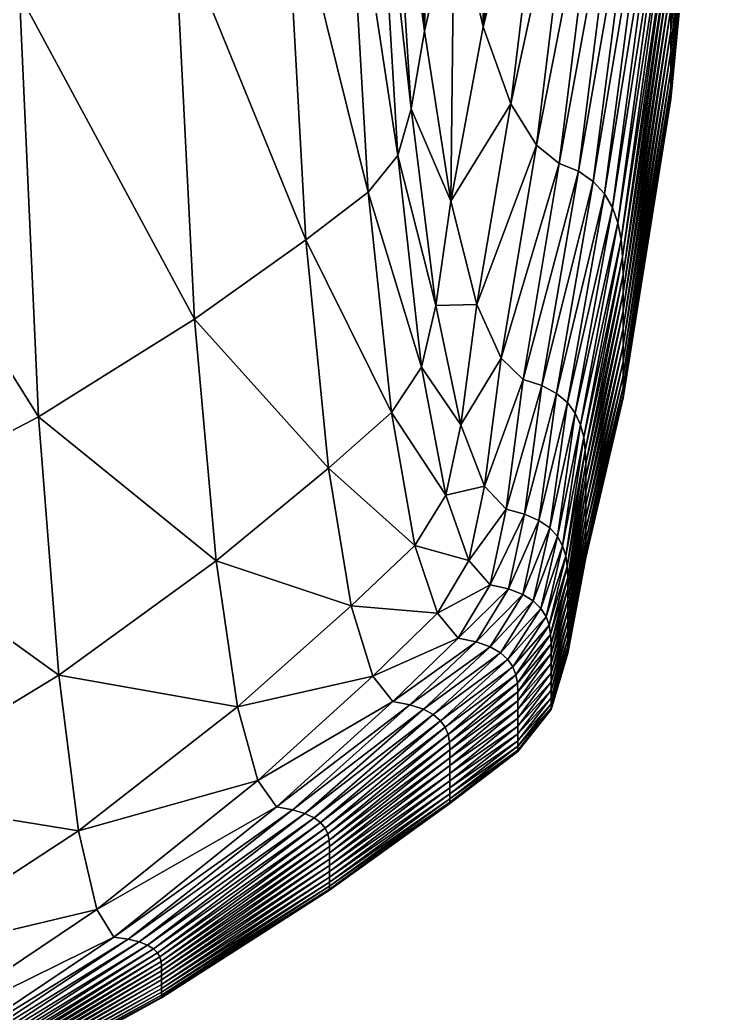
# Model space of a CAD drawing. Header units: centimetres. Extents: x -480 to 480, y -423 to 423.
# Drawn here: x 467.82 to 478.87, y -408.56 to -392.87 of the extents above; entities that cross this region are included whole.
import ezdxf

# ---------------------------------------------------------------- set-up
doc = ezdxf.new("R2010")
doc.units = ezdxf.units.CM
doc.layers.add('fabric', color=7, linetype='Continuous', true_color=0x99e499)

msp = doc.modelspace()

# ---------------------------------------------------------------- meshes
at = {"layer": 'fabric', "color": 62, "true_color": 0x99bf00}
mesh = msp.add_polyface(dxfattribs=at)
corners = [(456.813, -384.786, 178.054), (460.895, -384.074, 177.347), (460.726, -368.758, 181.536), (456.669, -369.267, 182.369), (452.232, -385.324, 178.571), (452.117, -369.661, 182.963), (447.134, -385.686, 178.958), (447.047, -369.927, 183.396), (467.34, -367.504, 179.105), (467.544, -382.242, 175.32), (469.971, -381.353, 174.295), (464.496, -383.187, 176.387), (464.306, -368.146, 180.389), (464.74, -393.755, 170.997), (467.809, -392.466, 170.197), (464.192, -347.718, 182.797), (460.624, -348.134, 184.054), (467.217, -347.29, 181.387), (469.626, -346.895, 180.024), (469.755, -366.907, 177.866), (452.048, -348.777, 185.598), (456.583, -348.493, 184.959), (452.117, -369.661, -414.174), (452.232, -385.324, -411.852), (447.134, -385.686, -412.027), (447.047, -369.927, -414.348), (456.813, -384.786, -411.63), (456.669, -369.267, -413.942), (460.726, -368.758, -413.631), (460.895, -384.074, -411.348), (464.496, -383.187, -410.99), (464.306, -368.146, -413.222), (467.544, -382.242, -410.604), (467.34, -367.504, -412.774), (464.74, -393.755, -407.659), (467.809, -392.466, -407.354), (469.971, -381.353, -410.239), (467.217, -347.289, -414.087), (469.626, -346.895, -413.625), (464.192, -347.718, -414.569), (460.624, -348.134, -415.005), (456.583, -348.493, -415.331), (452.048, -348.777, -415.568)]
mesh.append_faces([[corners[k] for k in face] for face in [(0, 1, 2), (2, 3, 0), (4, 0, 3), (3, 5, 4), (6, 4, 5), (5, 7, 6), (8, 9, 10), (11, 12, 2), (2, 1, 11), (13, 11, 1), (9, 8, 12), (12, 11, 9), (14, 9, 11), (15, 16, 2), (2, 12, 15), (17, 15, 12), (12, 8, 17), (18, 17, 8), (8, 19, 18), (7, 5, 20), (16, 21, 3), (3, 2, 16), (21, 20, 5), (5, 3, 21), (22, 23, 24), (24, 25, 22), (26, 27, 28), (28, 29, 26), (23, 22, 27), (27, 26, 23), (30, 29, 28), (28, 31, 30), (32, 30, 31), (31, 33, 32), (29, 30, 34), (30, 32, 35), (36, 32, 33), (33, 37, 38), (39, 31, 28), (28, 40, 39), (37, 33, 31), (31, 39, 37), (27, 41, 40), (40, 28, 27), (22, 42, 41), (41, 27, 22), (42, 22, 25)]], dxfattribs={"vtx2": -1, "color": 62})
at = {"layer": 'fabric', "color": 30, "true_color": 0xfe7d00}
mesh = msp.add_polyface(dxfattribs=at)
corners = [(441.441, -370.052, -414.482), (441.502, -385.873, -412.172), (435.319, -385.884, -412.301), (435.37, -397.381, -408.875), (441.579, -397.316, -408.733), (435.278, -370.026, -414.598), (428.653, -385.751, -412.413), (428.685, -397.284, -409.002), (435.427, -405.311, -404.11), (428.721, -405.266, -404.249), (414.17, -404.796, -404.479), (414.16, -396.743, -409.205), (421.593, -397.06, -409.113), (421.613, -405.082, -404.373), (421.56, -369.627, -414.773), (421.574, -385.505, -412.506), (414.151, -385.177, -412.581), (428.628, -369.874, -414.695), (414.144, -369.31, -414.832), (406.452, -384.799, -412.636), (406.456, -396.368, -409.277), (398.547, -395.967, -409.328), (398.546, -384.402, -412.673), (406.46, -404.443, -404.564), (398.548, -404.059, -404.627), (390.503, -403.679, -404.667), (390.503, -395.575, -409.358), (472.97, -389.664, -406.703), (471.993, -390.257, -406.841), (471.704, -380.635, -409.943), (472.674, -380.205, -409.763), (473.434, -389.237, -406.567), (473.144, -379.912, -409.565), (473.851, -387.967, -405.964), (473.642, -388.748, -406.35), (473.378, -379.607, -409.214), (473.638, -379.14, -408.574), (473.992, -394.276, -402.155), (474.203, -393.049, -401.961), (474.621, -395.733, -396.322), (474.384, -397.384, -396.379), (473.781, -395.014, -402.27), (474.159, -398.356, -396.419), (472.328, -396.345, -402.447), (473.313, -395.594, -402.351), (473.681, -399.071, -396.458), (472.686, -399.95, -396.514), (474.052, -401.171, -388.771), (473.045, -402.126, -388.797), (474.539, -400.376, -388.761)]
mesh.append_faces([[corners[k] for k in face] for face in [(0, 1, 2), (3, 2, 1), (1, 4, 3), (5, 2, 6), (7, 6, 2), (2, 3, 7), (8, 3, 4), (9, 7, 3), (10, 11, 12), (13, 12, 7), (14, 15, 16), (17, 6, 15), (15, 12, 11), (11, 16, 15), (6, 7, 12), (12, 15, 6), (18, 16, 19), (20, 19, 16), (16, 11, 20), (21, 22, 19), (19, 20, 21), (23, 20, 11), (24, 21, 20), (20, 23, 24), (21, 24, 25), (22, 21, 26), (27, 28, 29), (29, 30, 27), (31, 27, 30), (30, 32, 31), (33, 34, 35), (35, 36, 33), (34, 31, 32), (32, 35, 34), (37, 38, 39), (39, 40, 37), (41, 37, 40), (40, 42, 41), (34, 33, 38), (38, 37, 34), (31, 34, 37), (37, 41, 31), (43, 44, 45), (45, 46, 43), (28, 27, 44), (44, 43, 28), (44, 41, 42), (42, 45, 44), (27, 31, 41), (41, 44, 27), (47, 48, 46), (46, 45, 47), (49, 47, 45), (45, 42, 49)]], dxfattribs={"vtx2": -1, "color": 30})
at = {"layer": 'fabric', "color": 62, "true_color": 0x99bf00}
mesh = msp.add_polyface(dxfattribs=at)
corners = [(472.686, -399.95, 156.11), (472.328, -396.345, 162.999), (470.572, -397.596, 163.402), (470.25, -391.245, 169.433), (471.993, -390.257, 168.81), (467.809, -392.466, 170.197), (468.111, -399.138, 163.9), (469.971, -381.353, 174.295), (467.544, -382.242, 175.32), (460.895, -384.074, 177.347), (461.113, -394.951, 171.727), (464.74, -393.755, 170.997), (464.496, -383.187, 176.387), (465.017, -400.762, 164.428), (461.358, -402.257, 164.922), (474.314, -386.666, 166.009), (473.851, -387.967, 167.094), (474.203, -393.049, 162.013), (474.67, -391.006, 161.437), (473.681, -399.071, 155.98), (473.313, -395.594, 162.756), (474.159, -398.356, 155.892), (473.781, -395.014, 162.575), (472.97, -389.664, 168.435), (473.434, -389.237, 168.137), (473.992, -394.276, 162.359), (474.384, -397.384, 155.802), (474.621, -395.733, 155.668), (473.642, -388.748, 167.747), (474.539, -400.376, 148.146), (470.572, -397.596, -402.604), (472.328, -396.345, -402.447), (472.686, -399.95, -396.514), (470.25, -391.245, -407.07), (471.993, -390.257, -406.841), (467.809, -392.466, -407.354), (468.111, -399.138, -402.801), (461.113, -394.951, -407.951), (464.74, -393.755, -407.659), (465.017, -400.762, -403.02), (461.358, -402.257, -403.241), (460.895, -384.074, -411.348), (464.496, -383.187, -410.99), (469.971, -381.353, -410.239), (467.544, -382.242, -410.604), (474.314, -386.666, -405.323), (474.67, -391.005, -401.639), (474.203, -393.049, -401.961), (473.851, -387.967, -405.964)]
mesh.append_faces([[corners[k] for k in face] for face in [(0, 1, 2), (3, 2, 1), (1, 4, 3), (5, 6, 2), (2, 3, 5), (7, 3, 4), (8, 5, 3), (9, 10, 11), (12, 11, 5), (13, 11, 10), (10, 14, 13), (6, 5, 11), (11, 13, 6), (15, 16, 17), (17, 18, 15), (19, 20, 1), (1, 0, 19), (21, 22, 20), (20, 19, 21), (20, 23, 4), (4, 1, 20), (22, 24, 23), (23, 20, 22), (25, 26, 27), (27, 17, 25), (28, 25, 17), (17, 16, 28), (22, 21, 26), (26, 25, 22), (24, 22, 25), (25, 28, 24), (29, 21, 19), (30, 31, 32), (33, 34, 31), (31, 30, 33), (35, 33, 30), (30, 36, 35), (37, 38, 39), (39, 40, 37), (38, 35, 36), (36, 39, 38), (38, 37, 41), (35, 38, 42), (34, 33, 43), (33, 35, 44), (45, 46, 47), (47, 48, 45)]], dxfattribs={"vtx2": -1, "color": 62})
mesh = msp.add_polyface(dxfattribs=at)
corners = [(477.612, -389.659, 105.989), (477.37, -389.449, 118.563), (476.634, -395.262, 118.303), (477.793, -389.911, 92.251), (476.869, -395.424, 105.717), (477.922, -390.198, 77.516), (477.046, -395.617, 91.977), (478.008, -390.514, 61.949), (478.783, -381.473, 62.249), (478.095, -391.58, 11.923), (478.095, -391.955, -5.306), (478.871, -383.287, -5.097), (478.086, -391.211, 28.986), (478.871, -382.815, 12.159), (478.06, -390.854, 45.717), (478.836, -381.9, 45.999), (478.862, -382.35, 29.247), (477.06, -389.285, 129.807), (476.331, -395.137, 129.568), (476.685, -389.042, 139.705), (475.972, -394.848, 139.513), (478.095, -393.046, -55.494), (478.095, -393.372, -70.473), (478.871, -385.072, -70.369), (478.871, -384.661, -55.364), (478.095, -392.696, -39.39), (478.095, -392.329, -22.536), (478.871, -383.758, -22.353), (478.871, -384.22, -39.233), (478.095, -394.065, -107.909), (478.095, -394.126, -119.138), (478.871, -386.021, -119.138), (478.871, -385.944, -107.883), (478.095, -393.904, -96.306), (478.871, -385.742, -96.254), (478.095, -393.666, -83.952), (478.871, -385.441, -83.874), (476.634, -395.262, -357.22), (477.37, -389.449, -357.481), (477.612, -389.659, -344.521), (476.869, -395.424, -344.25), (477.793, -389.911, -330.591), (478.783, -381.473, -300.524), (478.008, -390.514, -300.224), (477.922, -390.198, -315.791), (477.172, -395.836, -315.521), (477.046, -395.617, -330.316), (478.836, -381.9, -284.274), (478.06, -390.854, -283.992), (478.862, -382.35, -267.522), (478.086, -391.211, -267.261), (478.871, -383.287, -233.178), (478.095, -391.955, -232.969), (478.095, -391.58, -250.198), (478.871, -382.815, -250.434), (476.331, -395.137, -369.128), (477.06, -389.285, -369.368), (475.972, -394.848, -379.748), (476.685, -389.042, -379.947), (478.871, -383.758, -215.922), (478.095, -392.329, -215.739), (478.871, -384.22, -199.042), (478.095, -392.696, -198.885), (478.095, -393.046, -182.781), (478.871, -384.661, -182.911), (478.871, -385.072, -167.906), (478.095, -393.372, -167.802), (478.871, -385.441, -154.401), (478.095, -393.666, -154.323), (478.871, -385.742, -142.022), (478.095, -393.904, -141.969), (478.095, -394.065, -130.366), (478.871, -385.944, -130.392)]
mesh.append_faces([[corners[k] for k in face] for face in [(0, 1, 2), (3, 0, 4), (5, 3, 6), (5, 7, 8), (9, 10, 11), (12, 9, 13), (7, 14, 15), (14, 12, 16), (1, 17, 18), (17, 19, 20), (21, 22, 23), (23, 24, 21), (25, 21, 24), (10, 26, 27), (26, 25, 28), (29, 30, 31), (31, 32, 29), (33, 29, 32), (32, 34, 33), (22, 35, 36), (36, 23, 22), (35, 33, 34), (34, 36, 35), (37, 38, 39), (40, 39, 41), (42, 43, 44), (45, 44, 43), (46, 41, 44), (47, 48, 43), (49, 50, 48), (51, 52, 53), (54, 53, 50), (55, 56, 38), (57, 58, 56), (59, 60, 52), (61, 62, 60), (63, 64, 65), (65, 66, 63), (64, 63, 62), (67, 68, 66), (66, 65, 67), (69, 70, 68), (68, 67, 69), (71, 72, 31), (31, 30, 71), (70, 69, 72), (72, 71, 70)]], dxfattribs={"vtx2": -1, "color": 62})
mesh = msp.add_polyface(dxfattribs=at)
corners = [(476.869, -395.424, 105.717), (476.634, -395.262, 118.303), (476.058, -398.647, 118.104), (476.289, -398.77, 105.51), (474.67, -391.006, 161.437), (474.203, -393.049, 162.013), (474.621, -395.733, 155.668), (475.131, -392.982, 155.447), (475.21, -386.588, 161.152), (475.756, -387.819, 155.394), (475.569, -394.196, 148.139), (475.029, -397.365, 148.136), (475.972, -394.848, 139.513), (475.414, -398.215, 139.386), (476.248, -388.595, 148.239), (476.685, -389.042, 139.705), (476.331, -395.137, 129.568), (475.762, -398.552, 129.385), (477.06, -389.285, 129.807), (475.491, -400.601, 129.278), (475.15, -400.234, 139.311), (474.384, -397.384, 155.802), (474.775, -399.266, 148.135), (474.159, -398.356, 155.892), (474.539, -400.376, 148.146), (475.783, -400.678, 117.987), (476.869, -395.424, -344.25), (476.289, -398.77, -344.042), (476.058, -398.647, -357.022), (476.634, -395.262, -357.22), (474.67, -391.005, -401.639), (475.131, -392.982, -396.228), (474.621, -395.733, -396.321), (474.203, -393.049, -401.961), (475.21, -386.588, -401.507), (475.756, -387.819, -396.251), (475.569, -394.196, -388.856), (475.029, -397.365, -388.802), (476.248, -388.595, -388.986), (475.972, -394.848, -379.748), (475.414, -398.215, -379.608), (476.685, -389.042, -379.947), (475.762, -398.552, -368.946), (476.331, -395.137, -369.128), (477.06, -389.285, -369.368)]
mesh.append_faces([[corners[k] for k in face] for face in [(0, 1, 2), (2, 3, 0), (4, 5, 6), (6, 7, 4), (8, 4, 7), (7, 9, 8), (10, 7, 6), (6, 11, 10), (12, 10, 11), (11, 13, 12), (14, 9, 7), (7, 10, 14), (15, 14, 10), (10, 12, 15), (1, 16, 17), (17, 2, 1), (16, 12, 13), (13, 17, 16), (12, 16, 18), (2, 17, 19), (17, 13, 20), (21, 22, 11), (11, 6, 21), (23, 24, 22), (22, 21, 23), (22, 20, 13), (13, 11, 22), (3, 2, 25), (26, 27, 28), (28, 29, 26), (30, 31, 32), (32, 33, 30), (34, 35, 31), (31, 30, 34), (36, 37, 32), (32, 31, 36), (38, 36, 31), (31, 35, 38), (39, 40, 37), (37, 36, 39), (41, 39, 36), (36, 38, 41), (42, 43, 29), (29, 28, 42), (40, 39, 43), (43, 42, 40), (44, 43, 39)]], dxfattribs={"vtx2": -1, "color": 62})
mesh = msp.add_polyface(dxfattribs=at)
corners = [(476.634, -395.262, 118.303), (476.869, -395.424, 105.717), (477.612, -389.659, 105.989), (477.046, -395.617, 91.977), (477.793, -389.911, 92.251), (478.008, -390.514, 61.949), (477.922, -390.198, 77.516), (477.172, -395.836, 77.246), (477.256, -396.078, 61.689), (478.06, -390.854, 45.717), (477.307, -396.338, 45.473), (478.086, -391.211, 28.986), (477.332, -396.612, 28.761), (478.095, -391.955, -5.306), (478.095, -391.58, 11.923), (477.34, -396.894, 11.72), (477.34, -397.181, -5.487), (476.331, -395.137, 129.568), (477.37, -389.449, 118.563), (478.095, -392.329, -22.536), (477.34, -397.467, -22.694), (478.095, -392.696, -39.39), (477.34, -397.748, -39.526), (478.095, -393.372, -70.473), (478.095, -393.046, -55.494), (477.34, -398.016, -55.607), (478.095, -393.666, -83.952), (477.34, -398.266, -70.564), (478.095, -393.904, -96.306), (477.34, -398.49, -84.02), (478.095, -394.126, -119.138), (478.095, -394.065, -107.909), (477.34, -398.796, -107.932), (477.34, -398.672, -96.351), (477.612, -389.659, -344.521), (476.869, -395.424, -344.25), (476.634, -395.262, -357.22), (477.793, -389.911, -330.591), (477.046, -395.617, -330.316), (478.008, -390.514, -300.224), (477.256, -396.078, -299.964), (477.172, -395.836, -315.521), (477.922, -390.198, -315.791), (478.06, -390.854, -283.992), (477.307, -396.338, -283.748), (478.086, -391.211, -267.261), (477.332, -396.612, -267.036), (477.34, -396.894, -249.995), (478.095, -391.58, -250.198), (478.095, -391.955, -232.969), (477.34, -397.181, -232.788), (477.37, -389.449, -357.481), (476.331, -395.137, -369.128), (478.095, -392.329, -215.739), (477.34, -397.467, -215.581), (478.095, -392.696, -198.885), (477.34, -397.748, -198.75), (477.34, -398.016, -182.668), (478.095, -393.046, -182.781), (478.095, -393.372, -167.802), (477.34, -398.266, -167.712), (478.095, -393.666, -154.323), (477.34, -398.49, -154.255), (478.095, -393.904, -141.969), (477.34, -398.796, -130.343), (478.095, -394.065, -130.366), (477.34, -398.672, -141.924)]
mesh.append_faces([[corners[k] for k in face] for face in [(0, 1, 2), (1, 3, 4), (5, 6, 7), (7, 8, 5), (3, 7, 6), (9, 5, 8), (8, 10, 9), (11, 9, 10), (10, 12, 11), (13, 14, 15), (15, 16, 13), (14, 11, 12), (12, 15, 14), (17, 0, 18), (19, 13, 16), (16, 20, 19), (21, 19, 20), (20, 22, 21), (23, 24, 25), (24, 21, 22), (26, 23, 27), (28, 26, 29), (30, 31, 32), (31, 28, 33), (34, 35, 36), (37, 38, 35), (39, 40, 41), (42, 41, 38), (43, 44, 40), (40, 39, 43), (45, 46, 44), (44, 43, 45), (47, 48, 49), (49, 50, 47), (46, 45, 48), (48, 47, 46), (51, 36, 52), (53, 54, 50), (50, 49, 53), (55, 56, 54), (54, 53, 55), (57, 58, 59), (56, 55, 58), (60, 59, 61), (62, 61, 63), (64, 65, 30), (66, 63, 65)]], dxfattribs={"vtx2": -1, "color": 62})
mesh = msp.add_polyface(dxfattribs=at)
corners = [(477.046, -395.617, 91.977), (476.869, -395.424, 105.717), (476.289, -398.77, 105.51), (476.462, -398.916, 91.767), (477.256, -396.078, 61.689), (477.172, -395.836, 77.246), (476.585, -399.082, 77.039), (476.667, -399.266, 61.491), (477.307, -396.338, 45.473), (476.717, -399.463, 45.286), (477.332, -396.612, 28.761), (476.741, -399.67, 28.589), (477.34, -397.181, -5.487), (477.34, -396.894, 11.72), (476.75, -399.884, 11.564), (477.34, -397.467, -22.694), (476.75, -400.101, -5.625), (477.34, -397.748, -39.526), (476.75, -400.319, -22.815), (477.34, -398.266, -70.564), (477.34, -398.016, -55.607), (476.75, -400.735, -55.693), (478.095, -393.372, -70.473), (476.75, -400.532, -39.629), (478.095, -393.046, -55.494), (477.34, -398.49, -84.02), (478.095, -393.666, -83.952), (477.34, -398.672, -96.351), (478.095, -393.904, -96.306), (477.34, -398.796, -107.932), (477.34, -398.842, -119.138), (478.095, -394.126, -119.138), (478.095, -394.065, -107.909), (477.046, -395.617, -330.316), (476.462, -398.916, -330.106), (476.289, -398.77, -344.042), (476.869, -395.424, -344.25), (476.585, -399.082, -315.314), (477.172, -395.836, -315.521), (477.256, -396.078, -299.964), (476.667, -399.266, -299.766), (477.307, -396.338, -283.748), (476.717, -399.463, -283.561), (477.332, -396.612, -267.036), (476.741, -399.67, -266.864), (476.75, -399.884, -249.839), (477.34, -396.894, -249.995), (477.34, -397.181, -232.788), (476.75, -400.101, -232.65), (477.34, -397.467, -215.581), (476.75, -400.319, -215.461), (477.34, -397.748, -198.75), (476.75, -400.735, -182.582), (477.34, -398.016, -182.668), (477.34, -398.266, -167.712), (476.75, -400.532, -198.646), (478.095, -393.372, -167.802), (478.095, -393.046, -182.781), (478.095, -393.666, -154.323), (477.34, -398.49, -154.255), (478.095, -393.904, -141.969), (477.34, -398.672, -141.924), (477.34, -398.796, -130.343), (478.095, -394.065, -130.366)]
mesh.append_faces([[corners[k] for k in face] for face in [(0, 1, 2), (2, 3, 0), (4, 5, 6), (6, 7, 4), (5, 0, 3), (3, 6, 5), (8, 4, 7), (7, 9, 8), (10, 8, 9), (9, 11, 10), (12, 13, 14), (13, 10, 11), (11, 14, 13), (15, 12, 16), (17, 15, 18), (19, 20, 21), (20, 19, 22), (20, 17, 23), (17, 20, 24), (19, 25, 26), (25, 27, 28), (29, 30, 31), (27, 29, 32), (33, 34, 35), (35, 36, 33), (37, 38, 39), (39, 40, 37), (34, 33, 38), (38, 37, 34), (41, 42, 40), (40, 39, 41), (43, 44, 42), (42, 41, 43), (45, 46, 47), (47, 48, 45), (44, 43, 46), (46, 45, 44), (48, 47, 49), (50, 49, 51), (52, 53, 54), (55, 51, 53), (56, 54, 53), (57, 53, 51), (58, 59, 54), (60, 61, 59), (31, 30, 62), (63, 62, 61)]], dxfattribs={"vtx2": -1, "color": 62})
at = {"layer": 'fabric', "color": 30, "true_color": 0xfe7d00}
mesh = msp.add_polyface(dxfattribs=at)
corners = [(474.906, -401.41, -379.486), (474.41, -402.242, -379.477), (474.052, -401.171, -388.771), (474.539, -400.376, -388.761), (475.029, -397.365, -388.802), (474.775, -399.266, -388.771), (474.384, -397.384, -396.379), (474.621, -395.733, -396.322), (475.414, -398.215, -379.608), (475.15, -400.234, -379.525), (474.159, -398.356, -396.419), (475.491, -400.601, -368.838), (475.762, -398.552, -368.946), (476.058, -398.647, -357.022), (475.783, -400.678, -356.904), (475.241, -401.793, -368.784), (475.53, -401.859, -356.843), (476.289, -398.77, -344.042), (476.011, -400.777, -343.919), (476.462, -398.916, -330.106), (476.181, -400.895, -329.982), (475.754, -401.945, -343.854), (475.922, -402.048, -329.916), (476.303, -401.03, -315.192), (476.585, -399.082, -315.314), (476.667, -399.266, -299.766), (476.384, -401.178, -299.649), (476.043, -402.165, -315.126), (476.717, -399.463, -283.561), (476.433, -401.337, -283.451), (476.741, -399.67, -266.864), (476.457, -401.505, -266.763), (476.123, -402.294, -299.585), (476.171, -402.432, -283.392), (476.465, -401.678, -249.748), (476.75, -399.884, -249.839), (476.75, -400.101, -232.65), (476.465, -401.854, -232.569), (476.75, -400.319, -215.461), (476.465, -402.03, -215.39), (476.75, -400.532, -198.646), (476.465, -402.202, -198.586), (476.465, -402.366, -182.532), (476.75, -400.735, -182.582), (476.75, -400.924, -167.643), (476.465, -402.519, -167.603), (476.75, -401.094, -154.204), (476.465, -402.656, -154.174), (476.75, -401.232, -141.89), (476.465, -402.768, -141.871), (476.75, -401.325, -130.326)]
mesh.append_faces([[corners[k] for k in face] for face in [(0, 1, 2), (2, 3, 0), (4, 5, 6), (6, 7, 4), (8, 9, 5), (5, 4, 8), (5, 3, 10), (10, 6, 5), (9, 0, 3), (3, 5, 9), (11, 12, 13), (13, 14, 11), (15, 11, 14), (14, 16, 15), (9, 8, 12), (12, 11, 9), (0, 9, 11), (11, 15, 0), (1, 0, 15), (17, 18, 14), (14, 13, 17), (19, 20, 18), (18, 17, 19), (18, 21, 16), (16, 14, 18), (20, 22, 21), (21, 18, 20), (23, 24, 25), (25, 26, 23), (27, 23, 26), (20, 19, 24), (24, 23, 20), (22, 20, 23), (23, 27, 22), (28, 29, 26), (26, 25, 28), (30, 31, 29), (29, 28, 30), (32, 26, 29), (33, 29, 31), (34, 35, 36), (36, 37, 34), (31, 30, 35), (35, 34, 31), (38, 39, 37), (37, 36, 38), (40, 41, 39), (39, 38, 40), (42, 43, 44), (41, 40, 43), (43, 42, 41), (45, 44, 46), (47, 46, 48), (49, 48, 50)]], dxfattribs={"vtx2": -1, "color": 30})
at = {"layer": 'fabric', "color": 62, "true_color": 0x99bf00}
mesh = msp.add_polyface(dxfattribs=at)
corners = [(476.75, -399.884, 11.564), (476.75, -400.101, -5.625), (477.34, -397.181, -5.487), (476.75, -400.319, -22.815), (477.34, -397.467, -22.694), (476.75, -400.532, -39.629), (477.34, -397.748, -39.526), (476.75, -400.735, -55.693), (476.75, -400.924, -70.632), (477.34, -398.266, -70.564), (477.34, -398.016, -55.607), (477.34, -398.49, -84.02), (476.75, -401.094, -84.071), (477.34, -398.672, -96.351), (476.75, -401.232, -96.385), (477.34, -398.842, -119.138), (477.34, -398.796, -107.932), (476.75, -401.325, -107.949), (476.75, -401.361, -119.138), (476.465, -401.678, 11.472), (476.465, -401.854, -5.706), (476.457, -401.505, 28.488), (476.741, -399.67, 28.589), (476.717, -399.463, 45.286), (476.667, -399.266, 61.491), (476.384, -401.178, 61.373), (476.433, -401.337, 45.176), (476.465, -402.366, -55.743), (476.465, -402.519, -70.672), (476.465, -402.202, -39.689), (476.465, -402.03, -22.885), (476.465, -402.843, -107.959), (476.465, -402.872, -119.138), (476.465, -402.768, -96.405), (476.465, -402.656, -84.101), (477.34, -397.467, -215.581), (476.75, -400.319, -215.461), (476.75, -400.101, -232.65), (477.34, -397.748, -198.75), (476.75, -400.532, -198.646), (477.34, -398.266, -167.712), (476.75, -400.924, -167.643), (476.75, -400.735, -182.582), (477.34, -398.016, -182.668), (477.34, -398.49, -154.255), (476.75, -401.094, -154.204), (477.34, -398.672, -141.924), (476.75, -401.232, -141.89), (476.75, -401.325, -130.326), (477.34, -398.796, -130.343)]
mesh.append_faces([[corners[k] for k in face] for face in [(0, 1, 2), (1, 3, 4), (3, 5, 6), (7, 8, 9), (5, 7, 10), (11, 9, 8), (8, 12, 11), (13, 11, 12), (12, 14, 13), (15, 16, 17), (17, 18, 15), (16, 13, 14), (14, 17, 16), (19, 20, 1), (1, 0, 19), (21, 19, 0), (0, 22, 21), (23, 24, 25), (22, 23, 26), (27, 28, 8), (8, 7, 27), (29, 27, 7), (7, 5, 29), (20, 30, 3), (3, 1, 20), (30, 29, 5), (5, 3, 30), (31, 32, 18), (18, 17, 31), (33, 31, 17), (17, 14, 33), (28, 34, 12), (12, 8, 28), (34, 33, 14), (14, 12, 34), (35, 36, 37), (38, 39, 36), (40, 41, 42), (43, 42, 39), (44, 45, 41), (41, 40, 44), (46, 47, 45), (45, 44, 46), (48, 49, 15), (15, 18, 48), (47, 46, 49), (49, 48, 47)]], dxfattribs={"vtx2": -1, "color": 62})
at = {"layer": 'fabric', "color": 30, "true_color": 0xfe7d00}
mesh = msp.add_polyface(dxfattribs=at)
corners = [(435.753, -416.597, -215.092), (435.753, -416.597, -232.226), (442.154, -416.042, -232.226), (442.154, -416.042, -215.092), (435.753, -416.597, -198.332), (442.154, -416.042, -198.332), (435.753, -416.597, -167.436), (435.753, -416.597, -182.322), (442.154, -416.042, -182.322), (442.154, -416.042, -167.436), (435.54, -413.656, -389.727), (435.486, -410.471, -397.798), (441.752, -410.275, -397.647), (441.834, -413.392, -389.591), (435.589, -415.351, -380.092), (441.908, -415.022, -379.978), (435.669, -416.207, -356.899), (435.633, -416.04, -369.085), (441.973, -415.652, -368.998), (442.027, -415.769, -356.838), (435.427, -405.311, -404.11), (441.665, -405.183, -403.96), (441.579, -397.316, -408.733), (470.051, -408.304, -130.294), (472.704, -406.599, -130.301), (472.704, -406.615, -119.138), (470.051, -408.316, -119.138), (474.606, -405.227, -130.306), (472.704, -406.555, -141.838), (470.051, -408.273, -141.825), (462.819, -411.857, -130.281), (466.729, -410.129, -130.287), (466.729, -410.136, -119.138), (462.819, -411.861, -119.138), (462.819, -411.847, -141.799), (466.729, -410.109, -141.811), (466.729, -410.079, -154.085), (462.819, -411.832, -154.067), (462.819, -411.814, -167.459), (466.729, -410.043, -167.483), (470.051, -408.226, -154.105), (470.051, -408.168, -167.51), (474.606, -405.094, -154.142), (472.704, -406.491, -154.126), (472.704, -406.411, -167.538), (435.753, -416.597, -130.275), (442.154, -416.042, -130.275), (442.154, -416.042, -119.138), (435.753, -416.597, -119.138), (435.753, -416.597, -141.788), (442.154, -416.042, -141.788), (442.154, -416.042, -154.05), (435.753, -416.597, -154.05), (428.925, -417.013, -154.05)]
mesh.append_faces([[corners[k] for k in face] for face in [(0, 1, 2), (2, 3, 0), (4, 0, 3), (3, 5, 4), (6, 7, 8), (8, 9, 6), (7, 4, 5), (5, 8, 7), (10, 11, 12), (12, 13, 10), (14, 10, 13), (13, 15, 14), (16, 17, 18), (18, 19, 16), (17, 14, 15), (15, 18, 17), (11, 20, 21), (21, 12, 11), (22, 21, 20), (23, 24, 25), (25, 26, 23), (27, 24, 28), (29, 28, 24), (24, 23, 29), (30, 31, 32), (32, 33, 30), (34, 35, 31), (31, 30, 34), (31, 23, 26), (26, 32, 31), (35, 29, 23), (23, 31, 35), (36, 37, 38), (38, 39, 36), (40, 36, 39), (39, 41, 40), (35, 34, 37), (37, 36, 35), (29, 35, 36), (36, 40, 29), (42, 43, 44), (43, 40, 41), (41, 44, 43), (28, 29, 40), (40, 43, 28), (45, 46, 47), (47, 48, 45), (49, 50, 46), (46, 45, 49), (51, 52, 6), (6, 9, 51), (50, 49, 52), (52, 51, 50), (53, 52, 49)]], dxfattribs={"vtx2": -1, "color": 30})
at = {"layer": 'fabric', "color": 62, "true_color": 0x99bf00}
mesh = msp.add_polyface(dxfattribs=at)
corners = [(470.913, -401.416, 156.324), (471.251, -403.719, 148.322), (473.045, -402.126, 148.231), (472.686, -399.95, 156.11), (468.429, -403.222, 156.593), (473.39, -403.234, 139.284), (470.572, -397.596, 163.402), (468.111, -399.138, 163.9), (465.305, -405.12, 156.886), (465.017, -400.762, 164.428), (461.358, -402.257, 164.922), (474.052, -401.171, 148.175), (473.681, -399.071, 155.98), (474.41, -402.242, 139.272), (474.539, -400.376, 148.146), (474.906, -401.41, 139.277), (475.02, -402.695, 117.897), (474.738, -402.634, 129.202), (473.705, -403.634, 129.191), (475.53, -401.859, 117.926), (475.241, -401.793, 129.224), (475.15, -400.234, 139.311), (475.491, -400.601, 129.278), (475.762, -398.552, 129.385), (475.783, -400.678, 117.987), (474.775, -399.266, 148.135), (475.239, -402.773, 105.289), (473.975, -403.689, 117.876), (475.404, -402.866, 91.541), (474.186, -403.759, 105.261), (475.754, -401.945, 105.322), (475.922, -402.048, 91.576), (473.045, -402.126, -388.797), (471.251, -403.719, -388.838), (470.913, -401.416, -396.605), (472.686, -399.95, -396.514), (473.39, -403.234, -379.481), (468.429, -403.222, -396.723), (470.572, -397.596, -402.604), (468.111, -399.138, -402.801), (461.358, -402.257, -403.241), (465.017, -400.762, -403.02), (465.305, -405.12, -396.861)]
mesh.append_faces([[corners[k] for k in face] for face in [(0, 1, 2), (2, 3, 0), (1, 0, 4), (5, 2, 1), (6, 0, 3), (7, 4, 0), (0, 6, 7), (8, 9, 10), (4, 7, 9), (9, 8, 4), (11, 12, 3), (3, 2, 11), (13, 11, 2), (2, 5, 13), (12, 11, 14), (15, 14, 11), (11, 13, 15), (16, 17, 18), (19, 20, 17), (17, 16, 19), (17, 13, 5), (20, 15, 13), (13, 17, 20), (21, 22, 23), (20, 19, 24), (24, 22, 20), (15, 20, 22), (22, 21, 15), (14, 15, 21), (21, 25, 14), (26, 16, 27), (28, 26, 29), (30, 19, 16), (16, 26, 30), (31, 30, 26), (26, 28, 31), (32, 33, 34), (34, 35, 32), (33, 32, 36), (37, 34, 33), (35, 34, 38), (39, 38, 34), (34, 37, 39), (40, 41, 42), (41, 39, 37), (37, 42, 41)]], dxfattribs={"vtx2": -1, "color": 62})
mesh = msp.add_polyface(dxfattribs=at)
corners = [(475.491, -400.601, 129.278), (475.783, -400.678, 117.987), (476.058, -398.647, 118.104), (476.123, -402.294, 61.31), (476.043, -402.165, 76.851), (475.521, -402.972, 76.815), (475.6, -403.09, 61.274), (475.922, -402.048, 91.576), (475.404, -402.866, 91.541), (476.303, -401.03, 76.917), (476.384, -401.178, 61.373), (476.667, -399.266, 61.491), (476.585, -399.082, 77.039), (476.181, -400.895, 91.642), (476.462, -398.916, 91.767), (476.011, -400.777, 105.387), (476.289, -398.77, 105.51), (475.53, -401.859, 117.926), (475.754, -401.945, 105.322), (476.171, -402.432, 45.116), (475.647, -403.215, 45.082), (476.195, -402.577, 28.433), (475.67, -403.348, 28.401), (476.203, -402.88, -5.75), (476.203, -402.728, 11.423), (475.678, -403.484, 11.395), (476.465, -401.854, -5.706), (476.465, -401.678, 11.472), (476.457, -401.505, 28.488), (476.433, -401.337, 45.176), (476.717, -399.463, 45.286), (476.741, -399.67, 28.589), (476.203, -403.325, -55.769), (476.203, -403.458, -70.692), (476.465, -402.519, -70.672), (476.465, -402.366, -55.743), (476.203, -403.182, -39.721), (476.465, -402.202, -39.689), (476.203, -403.033, -22.923), (476.465, -402.03, -22.885), (476.465, -402.843, -107.959), (476.465, -402.768, -96.405), (476.203, -403.674, -96.415), (476.465, -402.656, -84.101), (476.203, -403.577, -84.116)]
mesh.append_faces([[corners[k] for k in face] for face in [(0, 1, 2), (3, 4, 5), (5, 6, 3), (4, 7, 8), (8, 5, 4), (9, 10, 11), (11, 12, 9), (13, 9, 12), (12, 14, 13), (4, 3, 10), (10, 9, 4), (7, 4, 9), (9, 13, 7), (1, 15, 16), (17, 18, 15), (15, 1, 17), (15, 13, 14), (14, 16, 15), (18, 7, 13), (13, 15, 18), (19, 3, 6), (6, 20, 19), (21, 19, 20), (20, 22, 21), (23, 24, 25), (24, 21, 22), (24, 23, 26), (26, 27, 24), (21, 24, 27), (27, 28, 21), (10, 29, 30), (3, 19, 29), (29, 10, 3), (29, 28, 31), (19, 21, 28), (28, 29, 19), (32, 33, 34), (34, 35, 32), (36, 32, 35), (35, 37, 36), (23, 38, 39), (39, 26, 23), (38, 36, 37), (37, 39, 38), (40, 41, 42), (43, 34, 33), (41, 43, 44)]], dxfattribs={"vtx2": -1, "color": 62})
at = {"layer": 'fabric', "color": 30, "true_color": 0xfe7d00}
mesh = msp.add_polyface(dxfattribs=at)
corners = [(474.41, -402.242, -379.477), (473.39, -403.234, -379.481), (473.045, -402.126, -388.797), (474.052, -401.171, -388.771), (473.705, -403.634, -368.752), (474.738, -402.634, -368.762), (475.02, -402.695, -356.815), (475.241, -401.793, -368.784), (475.53, -401.859, -356.843), (473.975, -403.689, -356.794), (475.239, -402.773, -343.821), (475.754, -401.945, -343.854), (474.186, -403.759, -343.793), (475.404, -402.866, -329.88), (475.922, -402.048, -329.916), (476.384, -401.178, -299.649), (476.123, -402.294, -299.585), (476.043, -402.165, -315.126), (474.343, -403.843, -329.847), (475.521, -402.972, -315.09), (475.6, -403.09, -299.549), (476.171, -402.432, -283.392), (475.647, -403.215, -283.357), (476.195, -402.577, -266.708), (475.67, -403.348, -266.677), (476.433, -401.337, -283.451), (476.457, -401.505, -266.763), (476.203, -402.728, -249.698), (476.465, -401.678, -249.748), (476.465, -401.854, -232.569), (476.203, -402.88, -232.525), (475.678, -403.484, -249.67), (475.678, -403.623, -232.501), (476.203, -403.033, -215.352), (475.678, -403.762, -215.331), (476.203, -403.182, -198.554), (476.465, -402.03, -215.39), (476.465, -402.202, -198.586), (476.75, -400.924, -167.643), (476.465, -402.519, -167.603), (476.465, -402.366, -182.532), (476.203, -403.325, -182.506), (476.203, -403.458, -167.583), (476.75, -401.094, -154.204), (476.465, -402.656, -154.174), (476.75, -401.232, -141.89), (476.465, -402.768, -141.871), (476.203, -403.577, -154.159), (476.465, -402.843, -130.317), (476.75, -401.325, -130.326), (476.75, -401.361, -119.138), (476.465, -402.872, -119.138), (476.203, -403.739, -130.312), (476.203, -403.674, -141.86)]
mesh.append_faces([[corners[k] for k in face] for face in [(0, 1, 2), (2, 3, 0), (4, 5, 6), (1, 0, 5), (5, 4, 1), (5, 7, 8), (8, 6, 5), (7, 5, 0), (9, 6, 10), (11, 10, 6), (6, 8, 11), (12, 10, 13), (14, 13, 10), (10, 11, 14), (15, 16, 17), (18, 13, 19), (19, 17, 16), (16, 20, 19), (13, 14, 17), (17, 19, 13), (21, 22, 20), (20, 16, 21), (23, 24, 22), (22, 21, 23), (25, 21, 16), (26, 23, 21), (27, 28, 29), (29, 30, 27), (23, 26, 28), (28, 27, 23), (31, 27, 30), (24, 23, 27), (27, 31, 24), (32, 30, 33), (34, 33, 35), (36, 33, 30), (30, 29, 36), (37, 35, 33), (33, 36, 37), (38, 39, 40), (41, 40, 39), (39, 42, 41), (35, 37, 40), (40, 41, 35), (43, 44, 39), (45, 46, 44), (44, 47, 42), (42, 39, 44), (47, 44, 46), (48, 49, 50), (50, 51, 48), (52, 48, 51), (49, 48, 46), (53, 46, 48)]], dxfattribs={"vtx2": -1, "color": 30})
at = {"layer": 'fabric', "color": 62, "true_color": 0x99bf00}
mesh = msp.add_polyface(dxfattribs=at)
corners = [(474.606, -404.524, -5.8), (474.606, -404.399, 11.366), (472.704, -405.924, 11.315), (474.599, -404.276, 28.37), (472.697, -405.824, 28.314), (474.576, -404.157, 45.048), (474.531, -404.044, 61.239), (472.634, -405.635, 61.177), (472.676, -405.727, 44.988), (474.456, -403.939, 76.78), (472.564, -405.549, 76.718), (474.343, -403.843, 91.508), (472.46, -405.471, 91.45), (474.186, -403.759, 105.261), (473.975, -403.689, 117.876), (472.118, -405.345, 117.839), (472.313, -405.403, 105.211), (472.704, -406.322, -55.826), (472.704, -406.411, -70.737), (474.606, -404.997, -70.715), (474.606, -404.888, -55.799), (472.704, -406.227, -39.791), (474.606, -404.771, -39.757), (474.606, -404.649, -22.966), (472.704, -406.026, -5.845), (472.704, -406.128, -23.005), (473.705, -403.634, 129.191), (475.02, -402.695, 117.897), (473.39, -403.234, 139.284), (474.738, -402.634, 129.202), (475.239, -402.773, 105.289), (475.404, -402.866, 91.541), (475.6, -403.09, 61.274), (475.521, -402.972, 76.815), (475.647, -403.215, 45.082), (475.67, -403.348, 28.401), (472.704, -406.599, -107.975), (472.704, -406.615, -119.138), (474.606, -405.247, -119.138), (474.606, -405.227, -107.969), (472.704, -406.555, -96.437), (474.606, -405.173, -96.426), (472.704, -406.491, -84.149), (474.606, -405.094, -84.133), (472.704, -405.924, -249.59), (474.606, -404.399, -249.641), (474.606, -404.524, -232.475), (472.704, -406.026, -232.43), (472.697, -405.824, -266.589), (474.599, -404.276, -266.645), (472.634, -405.635, -299.452), (474.531, -404.044, -299.514), (474.576, -404.157, -283.323), (472.676, -405.727, -283.263), (472.564, -405.549, -314.994), (474.456, -403.939, -315.055), (472.46, -405.471, -329.79), (474.343, -403.843, -329.847), (472.118, -405.345, -356.756), (473.975, -403.689, -356.794), (474.186, -403.759, -343.793), (472.313, -405.403, -343.743), (472.704, -406.322, -182.449), (474.606, -404.888, -182.477), (474.606, -404.997, -167.56), (472.704, -406.411, -167.538), (472.704, -406.227, -198.485), (474.606, -404.771, -198.518), (474.606, -404.649, -215.309), (472.704, -406.128, -215.27)]
mesh.append_faces([[corners[k] for k in face] for face in [(0, 1, 2), (1, 3, 4), (5, 6, 7), (3, 5, 8), (6, 9, 10), (9, 11, 12), (13, 14, 15), (11, 13, 16), (17, 18, 19), (19, 20, 17), (21, 17, 20), (20, 22, 21), (23, 0, 24), (25, 21, 22), (22, 23, 25), (26, 14, 27), (28, 26, 29), (14, 13, 30), (13, 11, 31), (9, 6, 32), (11, 9, 33), (6, 5, 34), (5, 3, 35), (36, 37, 38), (38, 39, 36), (40, 36, 39), (39, 41, 40), (18, 42, 43), (43, 19, 18), (42, 40, 41), (41, 43, 42), (44, 45, 46), (46, 47, 44), (48, 49, 45), (50, 51, 52), (53, 52, 49), (54, 55, 51), (56, 57, 55), (58, 59, 60), (61, 60, 57), (62, 63, 64), (64, 65, 62), (66, 67, 63), (63, 62, 66), (47, 46, 68), (67, 66, 69), (69, 68, 67)]], dxfattribs={"vtx2": -1, "color": 62})
mesh = msp.add_polyface(dxfattribs=at)
corners = [(475.6, -403.09, 61.274), (475.521, -402.972, 76.815), (474.456, -403.939, 76.78), (475.404, -402.866, 91.541), (474.343, -403.843, 91.508), (475.647, -403.215, 45.082), (474.531, -404.044, 61.239), (475.67, -403.348, 28.401), (474.576, -404.157, 45.048), (475.678, -403.623, -5.775), (475.678, -403.484, 11.395), (474.606, -404.399, 11.366), (474.606, -404.524, -5.8), (476.203, -402.88, -5.75), (474.599, -404.276, 28.37), (476.203, -402.728, 11.423), (475.678, -403.762, -22.944), (474.606, -404.649, -22.966), (475.678, -403.898, -39.739), (474.606, -404.771, -39.757), (476.203, -403.033, -22.923), (476.203, -403.182, -39.721), (475.678, -404.148, -70.704), (475.678, -404.027, -55.784), (474.606, -404.888, -55.799), (474.606, -404.997, -70.715), (476.203, -403.458, -70.692), (476.203, -403.325, -55.769), (475.678, -404.256, -84.124), (474.606, -405.094, -84.133), (475.678, -404.344, -96.42), (474.606, -405.173, -96.426), (476.203, -403.577, -84.116), (476.203, -403.674, -96.415), (475.678, -404.426, -119.138), (475.678, -404.404, -107.966), (474.606, -405.227, -107.969), (474.606, -405.247, -119.138), (476.203, -403.764, -119.138), (476.203, -403.739, -107.964), (476.465, -402.872, -119.138), (476.465, -402.843, -107.959), (476.465, -402.656, -84.101), (476.465, -402.768, -96.405)]
mesh.append_faces([[corners[k] for k in face] for face in [(0, 1, 2), (1, 3, 4), (5, 0, 6), (7, 5, 8), (9, 10, 11), (11, 12, 9), (10, 9, 13), (10, 7, 14), (14, 11, 10), (7, 10, 15), (16, 9, 12), (12, 17, 16), (18, 16, 17), (17, 19, 18), (20, 13, 9), (9, 16, 20), (21, 20, 16), (16, 18, 21), (22, 23, 24), (24, 25, 22), (26, 27, 23), (23, 22, 26), (23, 18, 19), (19, 24, 23), (27, 21, 18), (18, 23, 27), (28, 22, 25), (25, 29, 28), (30, 28, 29), (29, 31, 30), (32, 26, 22), (22, 28, 32), (33, 32, 28), (28, 30, 33), (34, 35, 36), (36, 37, 34), (38, 39, 35), (35, 34, 38), (35, 30, 31), (31, 36, 35), (39, 33, 30), (30, 35, 39), (39, 38, 40), (40, 41, 39), (33, 39, 41), (26, 32, 42), (32, 33, 43)]], dxfattribs={"vtx2": -1, "color": 62})
at = {"layer": 'fabric', "color": 30, "true_color": 0xfe7d00}
mesh = msp.add_polyface(dxfattribs=at)
corners = [(475.02, -402.695, -356.815), (473.975, -403.689, -356.794), (473.705, -403.634, -368.752), (475.239, -402.773, -343.821), (474.186, -403.759, -343.793), (475.404, -402.866, -329.88), (474.343, -403.843, -329.847), (474.456, -403.939, -315.055), (475.521, -402.972, -315.09), (475.6, -403.09, -299.549), (474.531, -404.044, -299.514), (475.647, -403.215, -283.357), (474.576, -404.157, -283.323), (475.67, -403.348, -266.677), (474.599, -404.276, -266.645), (474.606, -404.399, -249.641), (475.678, -403.484, -249.67), (475.678, -403.623, -232.501), (474.606, -404.524, -232.475), (476.203, -402.88, -232.525), (475.678, -403.762, -215.331), (474.606, -404.649, -215.309), (476.203, -403.033, -215.352), (475.678, -403.898, -198.536), (474.606, -404.771, -198.518), (476.203, -403.182, -198.554), (474.606, -404.888, -182.477), (475.678, -404.027, -182.492), (475.678, -404.148, -167.571), (474.606, -404.997, -167.56), (476.203, -403.325, -182.506), (476.203, -403.458, -167.583), (475.678, -404.256, -154.151), (474.606, -405.094, -154.142), (476.203, -403.577, -154.159), (475.678, -404.344, -141.855), (474.606, -405.173, -141.849), (476.203, -403.674, -141.86), (476.465, -402.768, -141.871), (476.465, -402.872, -119.138), (476.203, -403.764, -119.138), (476.203, -403.739, -130.312), (476.465, -402.843, -130.317), (474.606, -405.227, -130.306), (475.678, -404.404, -130.309), (475.678, -404.426, -119.138), (474.606, -405.247, -119.138), (472.704, -406.599, -130.301), (472.704, -406.615, -119.138), (472.704, -406.555, -141.838), (472.704, -406.411, -167.538), (472.704, -406.491, -154.126)]
mesh.append_faces([[corners[k] for k in face] for face in [(0, 1, 2), (3, 4, 1), (5, 6, 4), (7, 8, 9), (9, 10, 7), (8, 7, 6), (11, 12, 10), (10, 9, 11), (13, 14, 12), (12, 11, 13), (15, 16, 17), (17, 18, 15), (14, 13, 16), (16, 15, 14), (19, 17, 16), (20, 21, 18), (18, 17, 20), (22, 20, 17), (23, 24, 21), (21, 20, 23), (25, 23, 20), (26, 27, 28), (28, 29, 26), (24, 23, 27), (27, 26, 24), (27, 30, 31), (31, 28, 27), (23, 25, 30), (30, 27, 23), (32, 33, 29), (29, 28, 32), (34, 32, 28), (28, 31, 34), (35, 36, 33), (33, 32, 35), (37, 35, 32), (32, 34, 37), (38, 37, 34), (39, 40, 41), (42, 41, 37), (43, 44, 45), (45, 46, 43), (36, 35, 44), (44, 43, 36), (44, 41, 40), (40, 45, 44), (35, 37, 41), (41, 44, 35), (47, 43, 46), (46, 48, 47), (49, 36, 43), (50, 29, 33), (36, 49, 51), (51, 33, 36)]], dxfattribs={"vtx2": -1, "color": 30})
at = {"layer": 'fabric', "color": 62, "true_color": 0x99bf00}
mesh = msp.add_polyface(dxfattribs=at)
corners = [(470.026, -407.67, 44.915), (469.988, -407.603, 61.102), (466.674, -409.689, 61.028), (470.044, -407.741, 28.245), (466.707, -409.732, 44.842), (470.051, -407.888, -5.9), (470.051, -407.814, 11.253), (466.729, -409.822, 11.191), (466.723, -409.776, 28.177), (469.7, -407.432, 105.153), (469.524, -407.389, 117.797), (466.27, -409.546, 117.762), (466.423, -409.576, 105.1), (469.831, -407.483, 91.382), (469.925, -407.54, 76.645), (466.62, -409.648, 76.573), (466.538, -409.611, 91.317), (468.429, -403.222, 156.593), (468.74, -405.681, 148.439), (471.251, -403.719, 148.322), (469.033, -406.922, 139.329), (471.574, -404.886, 139.301), (465.305, -405.12, 156.886), (465.583, -407.742, 148.576), (465.842, -409.064, 139.372), (469.298, -407.356, 129.152), (466.074, -409.52, 129.143), (470.051, -407.962, -23.053), (466.729, -409.868, -5.956), (470.051, -408.034, -39.832), (466.729, -409.915, -23.102), (470.051, -408.168, -70.765), (470.051, -408.103, -55.86), (466.729, -410.003, -55.895), (466.729, -409.96, -39.873), (470.051, -408.226, -84.17), (466.729, -410.043, -70.792), (470.051, -408.273, -96.45), (466.729, -410.079, -84.191), (466.729, -409.822, -249.466), (470.051, -407.814, -249.528), (470.051, -407.888, -232.375), (466.723, -409.776, -266.452), (470.044, -407.741, -266.52), (466.674, -409.689, -299.303), (469.988, -407.603, -299.377), (470.026, -407.67, -283.19), (466.707, -409.732, -283.118), (466.62, -409.648, -314.848), (469.925, -407.54, -314.92), (466.538, -409.611, -329.656), (469.831, -407.483, -329.722), (469.7, -407.432, -343.685), (466.423, -409.576, -343.632), (466.27, -409.546, -356.68), (469.524, -407.389, -356.714), (466.074, -409.52, -368.703), (469.298, -407.356, -368.712), (465.842, -409.064, -379.526), (469.033, -406.922, -379.499), (468.74, -405.681, -388.896), (465.583, -407.742, -388.971), (465.305, -405.12, -396.861), (468.429, -403.222, -396.723), (471.251, -403.719, -388.838), (466.729, -410.003, -182.38), (470.051, -408.103, -182.415), (470.051, -408.168, -167.51), (466.729, -409.96, -198.402), (470.051, -408.034, -198.444), (466.729, -409.868, -232.319), (470.051, -407.962, -215.222), (466.729, -409.915, -215.173)]
mesh.append_faces([[corners[k] for k in face] for face in [(0, 1, 2), (3, 0, 4), (5, 6, 7), (6, 3, 8), (9, 10, 11), (11, 12, 9), (13, 9, 12), (1, 14, 15), (14, 13, 16), (17, 18, 19), (18, 20, 21), (18, 17, 22), (22, 23, 18), (20, 18, 23), (23, 24, 20), (10, 25, 26), (26, 11, 10), (25, 20, 24), (24, 26, 25), (27, 5, 28), (29, 27, 30), (31, 32, 33), (32, 29, 34), (35, 31, 36), (37, 35, 38), (39, 40, 41), (42, 43, 40), (44, 45, 46), (47, 46, 43), (48, 49, 45), (50, 51, 49), (52, 53, 54), (54, 55, 52), (53, 52, 51), (56, 57, 55), (55, 54, 56), (58, 59, 57), (57, 56, 58), (60, 61, 62), (62, 63, 60), (59, 58, 61), (61, 60, 59), (64, 60, 63), (65, 66, 67), (68, 69, 66), (70, 41, 71), (72, 71, 69)]], dxfattribs={"vtx2": -1, "color": 62})
mesh = msp.add_polyface(dxfattribs=at)
corners = [(472.704, -405.924, 11.315), (472.704, -406.026, -5.845), (474.606, -404.524, -5.8), (472.697, -405.824, 28.314), (474.606, -404.399, 11.366), (472.634, -405.635, 61.177), (472.676, -405.727, 44.988), (474.576, -404.157, 45.048), (469.988, -407.603, 61.102), (474.599, -404.276, 28.37), (470.026, -407.67, 44.915), (472.564, -405.549, 76.718), (474.531, -404.044, 61.239), (472.46, -405.471, 91.45), (474.456, -403.939, 76.78), (469.925, -407.54, 76.645), (469.831, -407.483, 91.382), (472.118, -405.345, 117.839), (472.313, -405.403, 105.211), (474.186, -403.759, 105.261), (469.524, -407.389, 117.797), (474.343, -403.843, 91.508), (469.7, -407.432, 105.153), (471.867, -405.301, 129.171), (473.975, -403.689, 117.876), (473.705, -403.634, 129.191), (471.574, -404.886, 139.301), (473.39, -403.234, 139.284), (469.298, -407.356, 129.152), (469.033, -406.922, 139.329), (471.251, -403.719, 148.322), (468.74, -405.681, 148.439), (472.704, -406.128, -23.005), (474.606, -404.649, -22.966), (474.606, -404.399, -249.641), (472.704, -405.924, -249.59), (472.697, -405.824, -266.589), (470.044, -407.741, -266.52), (474.576, -404.157, -283.323), (472.676, -405.727, -283.263), (472.634, -405.635, -299.452), (474.599, -404.276, -266.645), (469.988, -407.603, -299.377), (470.026, -407.67, -283.19), (474.531, -404.044, -299.514), (472.564, -405.549, -314.994), (469.925, -407.54, -314.92), (474.456, -403.939, -315.055), (472.46, -405.471, -329.79), (469.831, -407.483, -329.722), (474.186, -403.759, -343.793), (472.313, -405.403, -343.743), (472.118, -405.345, -356.756), (474.343, -403.843, -329.847), (469.524, -407.389, -356.714), (469.7, -407.432, -343.685), (471.867, -405.301, -368.732), (473.705, -403.634, -368.752), (473.975, -403.689, -356.794), (469.298, -407.356, -368.712), (471.574, -404.886, -379.486), (473.39, -403.234, -379.481), (469.033, -406.922, -379.499), (471.251, -403.719, -388.838), (468.74, -405.681, -388.896), (474.606, -404.649, -215.309), (472.704, -406.128, -215.27), (472.704, -406.026, -232.43)]
mesh.append_faces([[corners[k] for k in face] for face in [(0, 1, 2), (3, 0, 4), (5, 6, 7), (6, 5, 8), (6, 3, 9), (3, 6, 10), (11, 5, 12), (13, 11, 14), (5, 11, 15), (11, 13, 16), (17, 18, 19), (18, 17, 20), (18, 13, 21), (13, 18, 22), (23, 17, 24), (24, 25, 23), (26, 23, 25), (25, 27, 26), (17, 23, 28), (23, 26, 29), (30, 26, 27), (26, 30, 31), (1, 32, 33), (34, 35, 36), (37, 36, 35), (38, 39, 40), (41, 36, 39), (42, 40, 39), (43, 39, 36), (44, 40, 45), (46, 45, 40), (47, 45, 48), (49, 48, 45), (50, 51, 52), (53, 48, 51), (54, 52, 51), (55, 51, 48), (56, 57, 58), (58, 52, 56), (59, 56, 52), (60, 61, 57), (57, 56, 60), (62, 60, 56), (61, 60, 63), (60, 62, 64), (64, 63, 60), (65, 66, 67)]], dxfattribs={"vtx2": -1, "color": 62})
mesh = msp.add_polyface(dxfattribs=at)
corners = [(470.051, -407.814, 11.253), (470.051, -407.888, -5.9), (472.704, -406.026, -5.845), (472.704, -405.924, 11.315), (470.044, -407.741, 28.245), (472.697, -405.824, 28.314), (469.988, -407.603, 61.102), (470.026, -407.67, 44.915), (472.676, -405.727, 44.988), (469.925, -407.54, 76.645), (472.634, -405.635, 61.177), (469.831, -407.483, 91.382), (472.564, -405.549, 76.718), (469.524, -407.389, 117.797), (469.7, -407.432, 105.153), (472.313, -405.403, 105.211), (472.46, -405.471, 91.45), (469.298, -407.356, 129.152), (472.118, -405.345, 117.839), (469.033, -406.922, 139.329), (471.867, -405.301, 129.171), (470.051, -408.103, -55.86), (470.051, -408.168, -70.765), (472.704, -406.411, -70.737), (472.704, -406.322, -55.826), (470.051, -408.034, -39.832), (472.704, -406.227, -39.791), (470.051, -407.962, -23.053), (472.704, -406.128, -23.005), (470.051, -408.304, -107.981), (470.051, -408.316, -119.138), (472.704, -406.615, -119.138), (472.704, -406.599, -107.975), (470.051, -408.273, -96.45), (472.704, -406.555, -96.437), (470.051, -408.226, -84.17), (472.704, -406.491, -84.149), (470.051, -407.814, -249.528), (472.704, -405.924, -249.59), (472.704, -406.026, -232.43), (470.051, -407.888, -232.375), (470.044, -407.741, -266.52), (472.676, -405.727, -283.263), (470.026, -407.67, -283.19), (469.988, -407.603, -299.377), (472.697, -405.824, -266.589), (472.634, -405.635, -299.452), (469.925, -407.54, -314.92), (472.564, -405.549, -314.994), (469.831, -407.483, -329.722), (472.313, -405.403, -343.743), (469.7, -407.432, -343.685), (469.524, -407.389, -356.714), (472.46, -405.471, -329.79), (472.118, -405.345, -356.756), (469.298, -407.356, -368.712), (471.867, -405.301, -368.732), (469.033, -406.922, -379.499), (470.051, -408.103, -182.415), (472.704, -406.322, -182.449), (472.704, -406.411, -167.538), (470.051, -408.168, -167.51), (470.051, -408.034, -198.444), (472.704, -406.227, -198.485), (472.704, -406.128, -215.27), (470.051, -407.962, -215.222)]
mesh.append_faces([[corners[k] for k in face] for face in [(0, 1, 2), (2, 3, 0), (4, 0, 3), (3, 5, 4), (6, 7, 8), (7, 4, 5), (9, 6, 10), (11, 9, 12), (13, 14, 15), (14, 11, 16), (17, 13, 18), (19, 17, 20), (21, 22, 23), (23, 24, 21), (25, 21, 24), (24, 26, 25), (1, 27, 28), (28, 2, 1), (27, 25, 26), (26, 28, 27), (29, 30, 31), (31, 32, 29), (33, 29, 32), (32, 34, 33), (22, 35, 36), (36, 23, 22), (35, 33, 34), (34, 36, 35), (37, 38, 39), (39, 40, 37), (38, 37, 41), (42, 43, 44), (45, 41, 43), (46, 44, 47), (48, 47, 49), (50, 51, 52), (53, 49, 51), (54, 52, 55), (56, 55, 57), (58, 59, 60), (60, 61, 58), (62, 63, 59), (59, 58, 62), (64, 65, 40), (40, 39, 64), (63, 62, 65), (65, 64, 63)]], dxfattribs={"vtx2": -1, "color": 62})
mesh = msp.add_polyface(dxfattribs=at)
corners = [(466.723, -409.776, 28.177), (466.707, -409.732, 44.842), (462.801, -411.657, 44.782), (466.674, -409.689, 61.028), (470.026, -407.67, 44.915), (470.044, -407.741, 28.245), (466.729, -409.868, -5.956), (466.729, -409.822, 11.191), (462.819, -411.704, 11.138), (470.051, -407.888, -5.9), (462.814, -411.681, 28.119), (470.051, -407.814, 11.253), (466.423, -409.576, 105.1), (466.538, -409.611, 91.317), (469.831, -407.483, 91.382), (466.62, -409.648, 76.573), (469.988, -407.603, 61.102), (469.925, -407.54, 76.645), (466.729, -409.915, -23.102), (462.819, -411.727, -6.002), (466.729, -409.96, -39.873), (462.819, -411.75, -23.143), (470.051, -407.962, -23.053), (470.051, -408.034, -39.832), (466.729, -410.043, -70.792), (466.729, -410.003, -55.895), (462.819, -411.794, -55.924), (470.051, -408.168, -70.765), (462.819, -411.773, -39.908), (470.051, -408.103, -55.86), (466.729, -410.079, -84.191), (462.819, -411.814, -70.816), (466.729, -410.109, -96.464), (462.819, -411.832, -84.208), (470.051, -408.226, -84.17), (470.051, -408.273, -96.45), (466.729, -410.136, -119.138), (466.729, -410.129, -107.988), (462.819, -411.857, -107.994), (470.051, -408.316, -119.138), (470.051, -408.304, -107.981), (462.819, -411.847, -96.476), (462.819, -411.704, -249.413), (466.729, -409.822, -249.466), (466.729, -409.868, -232.319), (462.814, -411.681, -266.395), (466.723, -409.776, -266.452), (470.051, -407.888, -232.375), (470.051, -407.814, -249.528), (462.773, -411.634, -299.242), (466.674, -409.689, -299.303), (466.707, -409.732, -283.118), (470.026, -407.67, -283.19), (462.801, -411.657, -283.057), (470.044, -407.741, -266.52), (469.988, -407.603, -299.377), (466.62, -409.648, -314.848), (469.925, -407.54, -314.92), (466.538, -409.611, -329.656), (469.831, -407.483, -329.722), (466.423, -409.576, -343.632), (462.819, -411.794, -182.351), (466.729, -410.003, -182.38), (466.729, -410.043, -167.483), (462.819, -411.773, -198.367), (466.729, -409.96, -198.402), (470.051, -408.168, -167.51), (470.051, -408.103, -182.415), (462.819, -411.727, -232.273), (466.729, -409.915, -215.173), (470.051, -407.962, -215.222), (462.819, -411.75, -215.133), (470.051, -408.034, -198.444)]
mesh.append_faces([[corners[k] for k in face] for face in [(0, 1, 2), (3, 1, 4), (1, 0, 5), (6, 7, 8), (7, 6, 9), (7, 0, 10), (0, 7, 11), (12, 13, 14), (15, 3, 16), (13, 15, 17), (18, 6, 19), (20, 18, 21), (6, 18, 22), (18, 20, 23), (24, 25, 26), (25, 24, 27), (25, 20, 28), (20, 25, 29), (30, 24, 31), (32, 30, 33), (24, 30, 34), (30, 32, 35), (36, 37, 38), (39, 40, 37), (37, 36, 39), (37, 32, 41), (40, 35, 32), (32, 37, 40), (42, 43, 44), (45, 46, 43), (47, 44, 43), (48, 43, 46), (49, 50, 51), (52, 51, 50), (53, 51, 46), (54, 46, 51), (55, 50, 56), (57, 56, 58), (59, 58, 60), (61, 62, 63), (64, 65, 62), (66, 63, 62), (67, 62, 65), (68, 44, 69), (70, 69, 44), (71, 69, 65), (72, 65, 69)]], dxfattribs={"vtx2": -1, "color": 62})

doc.saveas('drawing.dxf')
